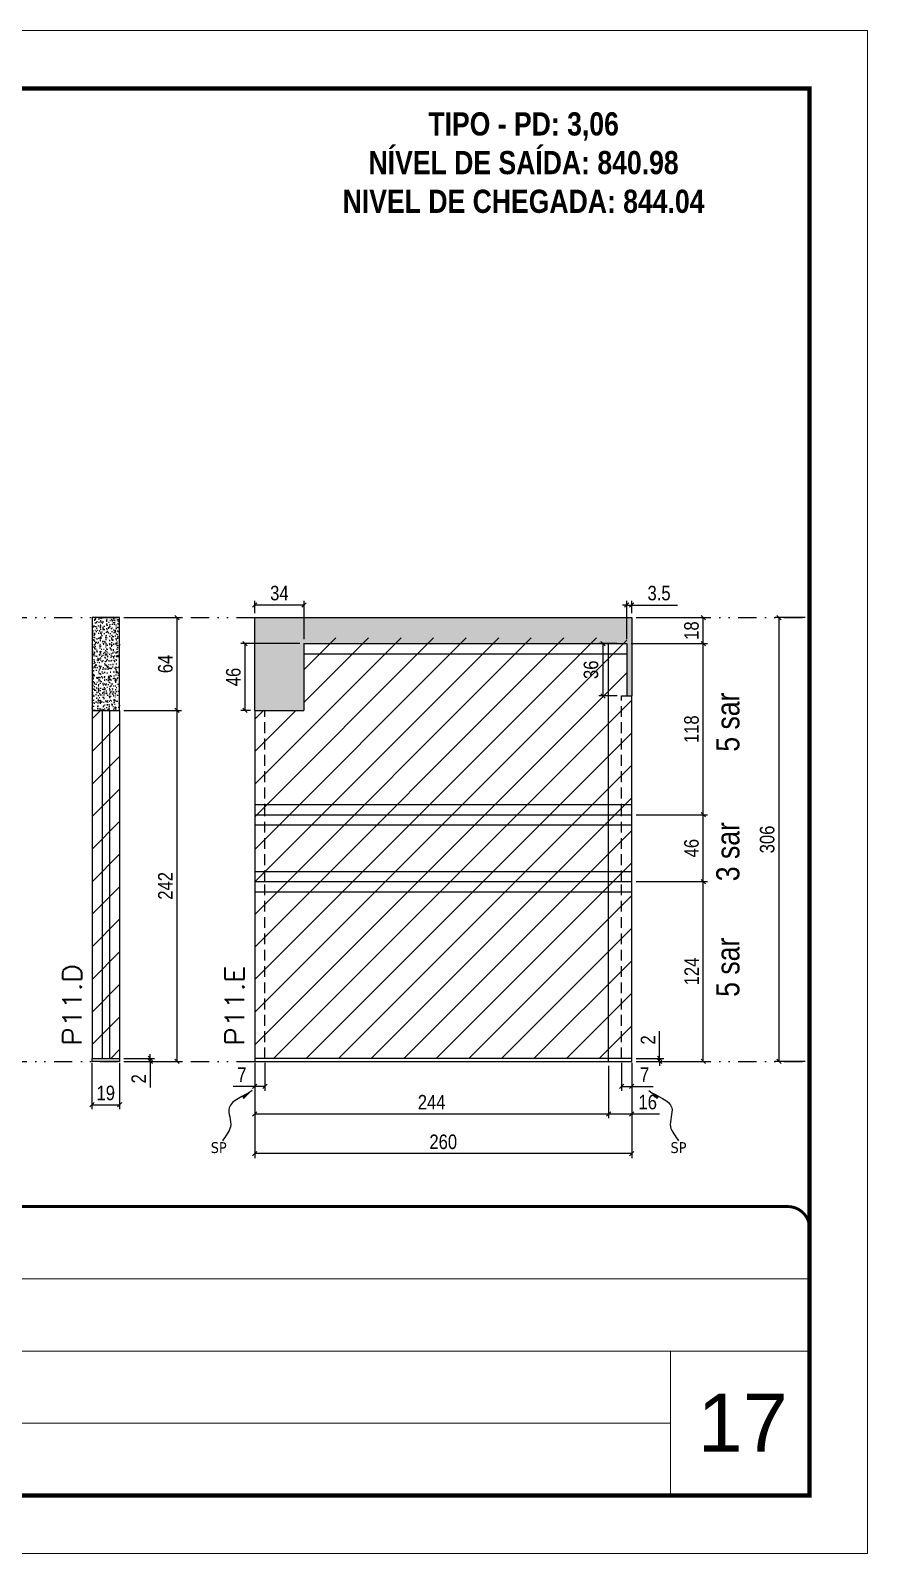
# Model space of a CAD drawing. Extents: x 14400 to 27878, y -21631 to 6985.
# Drawn here: x 15321 to 15898, y 1340 to 2390 of the extents above; entities that cross this region are included whole.
import ezdxf

# ---------------------------------------------------------------- set-up
doc = ezdxf.new("R2010")
doc.units = 0
for name, pattern in [('CONTINUO', [0]), ('DASHED', [0.75, 0.5, -0.25]), ('DIVIDE2', [0.625, 0.25, -0.125, 0, -0.125, 0, -0.125]), ('HIDDEN', [0.375, 0.25, -0.125])]:
    doc.linetypes.add(name, pattern=pattern)
for name, color, linetype, lineweight in [('CARIMBO', 255, 'Continuous', 9), ('Folhas', 255, 'Continuous', 9), ('Hachura', 251, 'Continuous', 9), ('SARRAFO DE PRESSAO', 251, 'DASHED', 9), ('Texto Seção', 7, 'Continuous', 15)]:
    doc.layers.add(name, color=color, linetype=linetype, lineweight=lineweight)
for name, color, linetype in [('COTA', 241, 'Continuous'), ('NOMENCLATURA', 7, 'Continuous'), ('Nível', 160, 'Continuous'), ('Painéis', 200, 'Continuous'), ('SARR_2.2x7', 40, 'Continuous'), ('texto', 7, 'Continuous')]:
    doc.layers.add(name, color=color, linetype=linetype)
doc.styles.add('ARIAL', font='arial.ttf')
doc.styles.add('ARIAL_NARROW', font='ARIALN.TTF', dxfattribs={"height": 0.2})
doc.styles.add('COTA TECNICA', font='techl___.ttf', dxfattribs={"height": 10})
doc.styles.add('COTA TECNICA-50', font='techl___.ttf', dxfattribs={"height": 10})
doc.styles.add('REGUA-120', font='ROMANS.shx', dxfattribs={"height": 15})
doc.styles.add('ROMANC', font='techb___.ttf', dxfattribs={"height": 2.5})
doc.styles.get("Standard").update_dxf_attribs({"font": 'arial.ttf'})
doc.dimstyles.new('COTA PAINEL-50', dxfattribs={"dimtxt": 10, "dimasz": 3, "dimexe": 3, "dimexo": 3, "dimgap": 3, "dimtad": 1, "dimdec": 1, "dimzin": 12, "dimdsep": 46, "dimtxsty": 'COTA TECNICA-50', "dimblk1": 'OBLIQUE', "dimblk2": 'OBLIQUE', "dimsah": 1, "dimcen": 0.9, "dimclrd": 4, "dimclre": 4, "dimclrt": 240, "dimadec": 1, "dimazin": 3, "dimtfac": 1, "dimtdec": 1, "dimtmove": 0, "dimatfit": 3, "dimfxl": 1, "dimtolj": 1, "dimtzin": 12, "dimarcsym": 0})
doc.dimstyles.new('PAINEL', dxfattribs={"dimtxt": 10, "dimasz": 3, "dimexe": 3, "dimexo": 3, "dimgap": 3, "dimtad": 1, "dimdec": 1, "dimzin": 12, "dimdsep": 46, "dimtxsty": 'COTA TECNICA', "dimblk1": 'OBLIQUE', "dimblk2": 'OBLIQUE', "dimsah": 1, "dimcen": 0.9, "dimclrd": 4, "dimclre": 4, "dimclrt": 240, "dimadec": 1, "dimazin": 3, "dimtfac": 1, "dimtdec": 1, "dimtmove": 0, "dimatfit": 3, "dimfxl": 1, "dimtolj": 1, "dimtzin": 12, "dimarcsym": 0})
doc.dimstyles.get("Standard").update_dxf_attribs({"dimtxt": 0.18, "dimasz": 0.18, "dimexe": 0.18, "dimexo": 0.0625, "dimgap": 0.09, "dimtad": 0, "dimtih": 1, "dimtoh": 1, "dimdec": 4, "dimzin": 0, "dimdsep": 46, "dimtxsty": 'Standard', "dimcen": 0.09, "dimadec": 0, "dimazin": 0, "dimtfac": 1, "dimtdec": 4, "dimtofl": 0, "dimtmove": 0, "dimatfit": 3, "dimfxl": 1, "dimtolj": 1, "dimtzin": 0, "dimarcsym": 0})

# ---------------------------------------------------------------- blocks, each defined once
blk = doc.blocks.new('9999999999')
at = {"color": 30, "linetype": 'CONTINUO'}
for p, q in [((98564.6, 34379.6), (99584, 34379.6)), ((98564.6, 34329.8), (99488, 34329.8)), ((99584, 34329.8), (99488, 34329.8)), ((99488, 34329.8), (99488, 34230.2)), ((98564.6, 34280), (99488, 34280))]:
    blk.add_line(p, q, dxfattribs=at)
at = {"color": 30, "linetype": 'CONTINUO', "const_width": 2}
blk.add_lwpolyline([(99584, 34230.2), (99584, 34414.4, 0.414214), (99569, 34429.4), (98229, 34429.4, 0.414214), (98214, 34414.4), (98214, 34245.2, 0.414214), (98229, 34230.2), (99584, 34230.2)], format="xyb", dxfattribs=at)
at = {"layer": 'Folhas'}
blk.add_lwpolyline([(98139, 34190.2), (99624, 34190.2), (99624, 35240.2), (98139, 35240.2)], close=True, dxfattribs=at)
at = {"layer": 'Folhas', "color": 30, "const_width": 3}
blk.add_lwpolyline([(98214, 34230.2), (99584, 34230.2), (99584, 35200.2), (98214, 35200.2)], close=True, dxfattribs=at)
blk = doc.blocks.new('_Oblique')
at = {"color": 0, "linetype": 'ByBlock', "lineweight": -2}
blk.add_line((-0.5, -0.5), (0.5, 0.5), dxfattribs=at)
blk = doc.blocks.new('*D1092')
at = {"layer": 'COTA', "color": 4, "lineweight": -2, "transparency": 16777216}
for p, q in [((15475.9, 1678.7), (15475.9, 1613.1)), ((15735.9, 1678.7), (15735.9, 1613.1)), ((15735.9, 1616.1), (15475.9, 1616.1))]:
    blk.add_line(p, q, dxfattribs=at)
at = {"layer": 'Defpoints', "color": 0, "transparency": 16777216}
for p in [(15475.9, 1681.7), (15735.9, 1681.7), (15475.9, 1616.1)]:
    blk.add_point(p, dxfattribs=at)
at = {"layer": 'COTA', "color": 4, "lineweight": -2, "transparency": 16777216, "xscale": 3, "yscale": 3, "zscale": 3, "rotation": 180}
blk.add_blockref('_Oblique', (15475.9, 1616.1), dxfattribs=at)
at = {"layer": 'COTA', "color": 4, "lineweight": -2, "transparency": 16777216, "xscale": 3, "yscale": 3, "zscale": 3}
blk.add_blockref('_Oblique', (15735.9, 1616.1), dxfattribs=at)
at = {"layer": 'COTA', "color": 240, "transparency": 16777216, "insert": (15605.9, 1624.2), "char_height": 10, "attachment_point": 5, "style": 'COTA TECNICA'}
blk.add_mtext('\\A1;260', dxfattribs=at)
blk = doc.blocks.new('*D1093')
at = {"layer": 'COTA', "color": 4, "lineweight": -2, "transparency": 16777216}
for p, q in [((15728.9, 1678.7), (15728.9, 1659.5)), ((15735.9, 1676.7), (15735.9, 1659.5)), ((15728.9, 1662.5), (15735.9, 1662.5)), ((15735.9, 1662.5), (15750.6, 1662.5))]:
    blk.add_line(p, q, dxfattribs=at)
at = {"layer": 'Defpoints', "color": 0, "transparency": 16777216}
for p in [(15728.9, 1681.7), (15735.9, 1679.7), (15735.9, 1662.5)]:
    blk.add_point(p, dxfattribs=at)
at = {"layer": 'COTA', "color": 4, "lineweight": -2, "transparency": 16777216, "xscale": 3, "yscale": 3, "zscale": 3, "rotation": 180}
blk.add_blockref('_Oblique', (15728.9, 1662.5), dxfattribs=at)
at = {"layer": 'COTA', "color": 4, "lineweight": -2, "transparency": 16777216, "xscale": 3, "yscale": 3, "zscale": 3}
blk.add_blockref('_Oblique', (15735.9, 1662.5), dxfattribs=at)
at = {"layer": 'COTA', "color": 240, "transparency": 16777216, "insert": (15744.7, 1670.5), "char_height": 10, "attachment_point": 5, "style": 'COTA TECNICA-50'}
blk.add_mtext('\\A1;7', dxfattribs=at)
blk = doc.blocks.new('*D1094')
at = {"layer": 'COTA', "color": 4, "lineweight": -2, "transparency": 16777216}
for p, q in [((15475.9, 1676.7), (15475.9, 1659.5)), ((15482.9, 1678.7), (15482.9, 1659.5)), ((15475.9, 1662.5), (15461.1, 1662.5)), ((15482.9, 1662.5), (15475.9, 1662.5))]:
    blk.add_line(p, q, dxfattribs=at)
at = {"layer": 'Defpoints', "color": 0, "transparency": 16777216}
for p in [(15482.9, 1681.7), (15475.9, 1679.7), (15475.9, 1662.5)]:
    blk.add_point(p, dxfattribs=at)
at = {"layer": 'COTA', "color": 4, "lineweight": -2, "transparency": 16777216, "xscale": 3, "yscale": 3, "zscale": 3, "rotation": 180}
blk.add_blockref('_Oblique', (15475.9, 1662.5), dxfattribs=at)
at = {"layer": 'COTA', "color": 4, "lineweight": -2, "transparency": 16777216, "xscale": 3, "yscale": 3, "zscale": 3}
blk.add_blockref('_Oblique', (15482.9, 1662.5), dxfattribs=at)
at = {"layer": 'COTA', "color": 240, "transparency": 16777216, "insert": (15467, 1670.5), "char_height": 10, "attachment_point": 5, "style": 'COTA TECNICA-50'}
blk.add_mtext('\\A1;7', dxfattribs=at)
blk = doc.blocks.new('*D1095')
at = {"layer": 'COTA', "color": 4, "lineweight": -2, "transparency": 16777216}
for p, q in [((15755.1, 1681.7), (15755.1, 1700.5)), ((15738.9, 1681.7), (15758.1, 1681.7)), ((15755.1, 1679.7), (15755.1, 1681.7)), ((15738.9, 1679.7), (15758.1, 1679.7)), ((15755.1, 1679.7), (15755.1, 1676.7))]:
    blk.add_line(p, q, dxfattribs=at)
at = {"layer": 'Defpoints', "color": 0, "transparency": 16777216}
for p in [(15735.9, 1681.7), (15735.9, 1679.7), (15755.1, 1679.7)]:
    blk.add_point(p, dxfattribs=at)
at = {"layer": 'COTA', "color": 4, "lineweight": -2, "transparency": 16777216, "xscale": 3, "yscale": 3, "zscale": 3}
for p, rotation in [((15755.1, 1681.7), 270), ((15755.1, 1679.7), 90)]:
    blk.add_blockref('_Oblique', p, dxfattribs=dict(at, rotation=rotation))
at = {"layer": 'COTA', "color": 240, "transparency": 16777216, "insert": (15747.1, 1694.5), "char_height": 10, "attachment_point": 5, "rotation": 90, "style": 'COTA TECNICA-50'}
blk.add_mtext('\\A1;2', dxfattribs=at)
blk = doc.blocks.new('*D1096')
at = {"layer": 'COTA', "color": 4, "linetype": 'ByBlock', "lineweight": -2, "transparency": 16777216}
for p, q in [((15738.9, 1803.7), (15788.2, 1803.7)), ((15785.2, 1679.7), (15785.2, 1803.7)), ((15738.9, 1679.7), (15788.2, 1679.7))]:
    blk.add_line(p, q, dxfattribs=at)
at = {"layer": 'Defpoints', "color": 0, "linetype": 'ByBlock', "transparency": 16777216}
for p in [(15735.9, 1803.7), (15785.2, 1803.7), (15735.9, 1679.7)]:
    blk.add_point(p, dxfattribs=at)
at = {"layer": 'COTA', "color": 4, "linetype": 'ByBlock', "lineweight": -2, "transparency": 16777216, "xscale": 3, "yscale": 3, "zscale": 3}
for p, rotation in [((15785.2, 1803.7), 90), ((15785.2, 1679.7), 270)]:
    blk.add_blockref('_Oblique', p, dxfattribs=dict(at, rotation=rotation))
at = {"layer": 'COTA', "color": 240, "linetype": 'ByBlock', "transparency": 16777216, "insert": (15777.2, 1741.7), "char_height": 10, "attachment_point": 5, "rotation": 90, "style": 'COTA TECNICA'}
blk.add_mtext('\\A1;124', dxfattribs=at)
blk = doc.blocks.new('*D1097')
at = {"layer": 'COTA', "color": 4, "lineweight": -2, "transparency": 16777216}
for p, q in [((15475.9, 1676.7), (15475.9, 1640.5)), ((15719.9, 1676.7), (15719.9, 1640.5)), ((15475.9, 1643.5), (15719.9, 1643.5))]:
    blk.add_line(p, q, dxfattribs=at)
at = {"layer": 'Defpoints', "color": 0, "transparency": 16777216}
for p in [(15475.9, 1679.7), (15719.9, 1679.7), (15719.9, 1643.5)]:
    blk.add_point(p, dxfattribs=at)
at = {"layer": 'COTA', "color": 4, "lineweight": -2, "transparency": 16777216, "xscale": 3, "yscale": 3, "zscale": 3, "rotation": 180}
blk.add_blockref('_Oblique', (15475.9, 1643.5), dxfattribs=at)
at = {"layer": 'COTA', "color": 4, "lineweight": -2, "transparency": 16777216, "xscale": 3, "yscale": 3, "zscale": 3}
blk.add_blockref('_Oblique', (15719.9, 1643.5), dxfattribs=at)
at = {"layer": 'COTA', "color": 240, "transparency": 16777216, "insert": (15597.9, 1651.6), "char_height": 10, "attachment_point": 5, "style": 'COTA TECNICA'}
blk.add_mtext('\\A1;244', dxfattribs=at)
blk = doc.blocks.new('*D1114')
at = {"layer": 'COTA', "color": 4, "lineweight": -2, "transparency": 16777216}
for p, q in [((15855.5, 1985.7), (15834.5, 1985.7)), ((15837.5, 1679.7), (15837.5, 1985.7)), ((15855.5, 1679.7), (15834.5, 1679.7))]:
    blk.add_line(p, q, dxfattribs=at)
at = {"layer": 'Defpoints', "color": 0, "transparency": 16777216}
for p in [(15837.5, 1985.7), (15858.5, 1985.7), (15858.5, 1679.7)]:
    blk.add_point(p, dxfattribs=at)
at = {"layer": 'COTA', "color": 4, "lineweight": -2, "transparency": 16777216, "xscale": 3, "yscale": 3, "zscale": 3}
for p, rotation in [((15837.5, 1985.7), 90), ((15837.5, 1679.7), 270)]:
    blk.add_blockref('_Oblique', p, dxfattribs=dict(at, rotation=rotation))
at = {"layer": 'COTA', "color": 240, "transparency": 16777216, "insert": (15829.3, 1832.7), "char_height": 10, "attachment_point": 5, "rotation": 90, "style": 'COTA TECNICA'}
blk.add_mtext('\\A1;306', dxfattribs=at)
blk = doc.blocks.new('*D1115')
at = {"layer": 'COTA', "color": 4, "lineweight": -2, "transparency": 16777216}
for p, q in [((15735.4, 1967.7), (15788.2, 1967.7)), ((15785.2, 1849.7), (15785.2, 1967.7)), ((15738.9, 1849.7), (15788.2, 1849.7))]:
    blk.add_line(p, q, dxfattribs=at)
at = {"layer": 'Defpoints', "color": 0, "transparency": 16777216}
for p in [(15732.4, 1967.7), (15785.2, 1967.7), (15735.9, 1849.7)]:
    blk.add_point(p, dxfattribs=at)
at = {"layer": 'COTA', "color": 4, "lineweight": -2, "transparency": 16777216, "xscale": 3, "yscale": 3, "zscale": 3}
for p, rotation in [((15785.2, 1967.7), 90), ((15785.2, 1849.7), 270)]:
    blk.add_blockref('_Oblique', p, dxfattribs=dict(at, rotation=rotation))
at = {"layer": 'COTA', "color": 240, "transparency": 16777216, "insert": (15777.1, 1908.7), "char_height": 10, "attachment_point": 5, "rotation": 90, "style": 'COTA TECNICA'}
blk.add_mtext('\\A1;118', dxfattribs=at)
blk = doc.blocks.new('*D1116')
at = {"layer": 'COTA', "color": 4, "lineweight": -2, "transparency": 16777216}
for p, q in [((15738.9, 1985.7), (15788.2, 1985.7)), ((15785.2, 1967.7), (15785.2, 1985.7)), ((15735.4, 1967.7), (15788.2, 1967.7))]:
    blk.add_line(p, q, dxfattribs=at)
at = {"layer": 'Defpoints', "color": 0, "transparency": 16777216}
for p in [(15735.9, 1985.7), (15785.2, 1985.7), (15732.4, 1967.7)]:
    blk.add_point(p, dxfattribs=at)
at = {"layer": 'COTA', "color": 4, "lineweight": -2, "transparency": 16777216, "xscale": 3, "yscale": 3, "zscale": 3}
for p, rotation in [((15785.2, 1985.7), 90), ((15785.2, 1967.7), 270)]:
    blk.add_blockref('_Oblique', p, dxfattribs=dict(at, rotation=rotation))
at = {"layer": 'COTA', "color": 240, "transparency": 16777216, "insert": (15777.1, 1976.7), "char_height": 10, "attachment_point": 5, "rotation": 90, "style": 'COTA TECNICA'}
blk.add_mtext('\\A1;18', dxfattribs=at)
blk = doc.blocks.new('*D1117')
at = {"layer": 'COTA', "color": 4, "lineweight": -2, "transparency": 16777216}
for p, q in [((15506.9, 1967.7), (15466.3, 1967.7)), ((15469.3, 1921.7), (15469.3, 1967.7)), ((15472.9, 1921.7), (15466.3, 1921.7))]:
    blk.add_line(p, q, dxfattribs=at)
at = {"layer": 'Defpoints', "color": 0, "transparency": 16777216}
for p in [(15469.3, 1967.7), (15509.9, 1967.7), (15475.9, 1921.7)]:
    blk.add_point(p, dxfattribs=at)
at = {"layer": 'COTA', "color": 4, "lineweight": -2, "transparency": 16777216, "xscale": 3, "yscale": 3, "zscale": 3}
for p, rotation in [((15469.3, 1967.7), 90), ((15469.3, 1921.7), 270)]:
    blk.add_blockref('_Oblique', p, dxfattribs=dict(at, rotation=rotation))
at = {"layer": 'COTA', "color": 240, "transparency": 16777216, "insert": (15461.2, 1944.7), "char_height": 10, "attachment_point": 5, "rotation": 90, "style": 'COTA TECNICA'}
blk.add_mtext('\\A1;46', dxfattribs=at)
blk = doc.blocks.new('*D1118')
at = {"layer": 'COTA', "color": 4, "lineweight": -2, "transparency": 16777216}
for p, q in [((15475.9, 1988.7), (15475.9, 1997.3)), ((15509.9, 1970.7), (15509.9, 1997.3)), ((15509.9, 1994.3), (15475.9, 1994.3))]:
    blk.add_line(p, q, dxfattribs=at)
at = {"layer": 'Defpoints', "color": 0, "transparency": 16777216}
for p in [(15475.9, 1994.3), (15475.9, 1985.7), (15509.9, 1967.7)]:
    blk.add_point(p, dxfattribs=at)
at = {"layer": 'COTA', "color": 4, "lineweight": -2, "transparency": 16777216, "xscale": 3, "yscale": 3, "zscale": 3, "rotation": 180}
blk.add_blockref('_Oblique', (15475.9, 1994.3), dxfattribs=at)
at = {"layer": 'COTA', "color": 4, "lineweight": -2, "transparency": 16777216, "xscale": 3, "yscale": 3, "zscale": 3}
blk.add_blockref('_Oblique', (15509.9, 1994.3), dxfattribs=at)
at = {"layer": 'COTA', "color": 240, "transparency": 16777216, "insert": (15492.9, 2002.5), "char_height": 10, "attachment_point": 5, "style": 'COTA TECNICA'}
blk.add_mtext('\\A1;34', dxfattribs=at)
blk = doc.blocks.new('*D1511')
at = {"color": 4, "lineweight": -2, "transparency": 16777216}
for p, q in [((15719.9, 1676.7), (15719.9, 1640.5)), ((15735.9, 1676.7), (15735.9, 1640.5)), ((15719.9, 1643.5), (15735.9, 1643.5)), ((15735.9, 1643.5), (15754.9, 1643.5))]:
    blk.add_line(p, q, dxfattribs=at)
at = {"layer": 'Defpoints', "color": 0, "transparency": 16777216}
for p in [(15719.9, 1679.7), (15735.9, 1679.7), (15735.9, 1643.5)]:
    blk.add_point(p, dxfattribs=at)
at = {"color": 4, "lineweight": -2, "transparency": 16777216, "xscale": 3, "yscale": 3, "zscale": 3, "rotation": 180}
blk.add_blockref('_Oblique', (15719.9, 1643.5), dxfattribs=at)
at = {"color": 4, "lineweight": -2, "transparency": 16777216, "xscale": 3, "yscale": 3, "zscale": 3}
blk.add_blockref('_Oblique', (15735.9, 1643.5), dxfattribs=at)
at = {"color": 240, "transparency": 16777216, "insert": (15746.9, 1651.6), "char_height": 10, "attachment_point": 5, "style": 'COTA TECNICA'}
blk.add_mtext('\\A1;16', dxfattribs=at)
blk = doc.blocks.new('*D2785')
at = {"layer": 'COTA', "color": 4, "lineweight": -2, "transparency": 16777216}
for p, q in [((15732.4, 1970.7), (15732.4, 1997.3)), ((15735.9, 1988.7), (15735.9, 1997.3)), ((15732.4, 1994.3), (15729.4, 1994.3)), ((15732.4, 1994.3), (15735.9, 1994.3)), ((15735.9, 1994.3), (15767.5, 1994.3))]:
    blk.add_line(p, q, dxfattribs=at)
at = {"layer": 'Defpoints', "color": 0, "transparency": 16777216}
for p in [(15735.9, 1994.3), (15735.9, 1985.7), (15732.4, 1967.7)]:
    blk.add_point(p, dxfattribs=at)
at = {"layer": 'COTA', "color": 4, "lineweight": -2, "transparency": 16777216, "xscale": 3, "yscale": 3, "zscale": 3}
blk.add_blockref('_Oblique', (15732.4, 1994.3), dxfattribs=at)
at = {"layer": 'COTA', "color": 4, "lineweight": -2, "transparency": 16777216, "xscale": 3, "yscale": 3, "zscale": 3, "rotation": 180}
blk.add_blockref('_Oblique', (15735.9, 1994.3), dxfattribs=at)
at = {"layer": 'COTA', "color": 240, "transparency": 16777216, "insert": (15754.7, 2002.5), "char_height": 10, "attachment_point": 5, "style": 'COTA TECNICA'}
blk.add_mtext('\\A1;3.5', dxfattribs=at)
blk = doc.blocks.new('*D2786')
at = {"layer": 'COTA', "color": 4, "lineweight": -2, "transparency": 16777216}
for p, q in [((15738.9, 1849.7), (15788.2, 1849.7)), ((15785.2, 1803.7), (15785.2, 1849.7)), ((15738.9, 1803.7), (15788.2, 1803.7))]:
    blk.add_line(p, q, dxfattribs=at)
at = {"layer": 'Defpoints', "color": 0, "transparency": 16777216}
for p in [(15735.9, 1849.7), (15785.2, 1849.7), (15735.9, 1803.7)]:
    blk.add_point(p, dxfattribs=at)
at = {"layer": 'COTA', "color": 4, "lineweight": -2, "transparency": 16777216, "xscale": 3, "yscale": 3, "zscale": 3}
for p, rotation in [((15785.2, 1849.7), 90), ((15785.2, 1803.7), 270)]:
    blk.add_blockref('_Oblique', p, dxfattribs=dict(at, rotation=rotation))
at = {"layer": 'COTA', "color": 240, "transparency": 16777216, "insert": (15777.1, 1826.7), "char_height": 10, "attachment_point": 5, "rotation": 90, "style": 'COTA TECNICA'}
blk.add_mtext('\\A1;46', dxfattribs=at)
blk = doc.blocks.new('*D2787')
at = {"layer": 'COTA', "color": 4, "lineweight": -2, "transparency": 16777216}
for p, q in [((15725.9, 1967.7), (15713.1, 1967.7)), ((15716.1, 1931.7), (15716.1, 1967.7)), ((15725.9, 1931.7), (15713.1, 1931.7))]:
    blk.add_line(p, q, dxfattribs=at)
at = {"layer": 'Defpoints', "color": 0, "transparency": 16777216}
for p in [(15716.1, 1967.7), (15728.9, 1967.7), (15728.9, 1931.7)]:
    blk.add_point(p, dxfattribs=at)
at = {"layer": 'COTA', "color": 4, "lineweight": -2, "transparency": 16777216, "xscale": 3, "yscale": 3, "zscale": 3}
for p, rotation in [((15716.1, 1967.7), 90), ((15716.1, 1931.7), 270)]:
    blk.add_blockref('_Oblique', p, dxfattribs=dict(at, rotation=rotation))
at = {"layer": 'COTA', "color": 240, "transparency": 16777216, "insert": (15707.8, 1949.7), "char_height": 10, "attachment_point": 5, "rotation": 90, "style": 'COTA TECNICA'}
blk.add_mtext('\\A1;36', dxfattribs=at)
blk = doc.blocks.new('*D3057')
at = {"layer": 'COTA', "color": 4, "lineweight": -2, "transparency": 16777216}
for p, q in [((15363.7, 1678.7), (15363.7, 1646.8)), ((15382.7, 1678.7), (15382.7, 1646.8)), ((15363.7, 1649.8), (15382.7, 1649.8))]:
    blk.add_line(p, q, dxfattribs=at)
at = {"layer": 'Defpoints', "color": 0, "transparency": 16777216}
for p in [(15363.7, 1681.7), (15382.7, 1681.7), (15382.7, 1649.8)]:
    blk.add_point(p, dxfattribs=at)
at = {"layer": 'COTA', "color": 4, "lineweight": -2, "transparency": 16777216, "xscale": 3, "yscale": 3, "zscale": 3, "rotation": 180}
blk.add_blockref('_Oblique', (15363.7, 1649.8), dxfattribs=at)
at = {"layer": 'COTA', "color": 4, "lineweight": -2, "transparency": 16777216, "xscale": 3, "yscale": 3, "zscale": 3}
blk.add_blockref('_Oblique', (15382.7, 1649.8), dxfattribs=at)
at = {"layer": 'COTA', "color": 240, "transparency": 16777216, "insert": (15373.2, 1657.9), "char_height": 10, "attachment_point": 5, "style": 'COTA TECNICA'}
blk.add_mtext('\\A1;19', dxfattribs=at)
blk = doc.blocks.new('*D3058')
at = {"layer": 'COTA', "color": 4, "lineweight": -2, "transparency": 16777216}
for p, q in [((15385.7, 1681.7), (15406.9, 1681.7)), ((15403.9, 1681.7), (15403.9, 1684.7)), ((15403.9, 1681.7), (15403.9, 1679.7)), ((15385.7, 1679.7), (15406.9, 1679.7)), ((15403.9, 1679.7), (15403.9, 1661.6))]:
    blk.add_line(p, q, dxfattribs=at)
at = {"layer": 'Defpoints', "color": 0, "transparency": 16777216}
for p in [(15382.7, 1681.7), (15403.9, 1681.7), (15382.7, 1679.7)]:
    blk.add_point(p, dxfattribs=at)
at = {"layer": 'COTA', "color": 4, "lineweight": -2, "transparency": 16777216, "xscale": 3, "yscale": 3, "zscale": 3}
for p, rotation in [((15403.9, 1681.7), 270), ((15403.9, 1679.7), 90)]:
    blk.add_blockref('_Oblique', p, dxfattribs=dict(at, rotation=rotation))
at = {"layer": 'COTA', "color": 240, "transparency": 16777216, "insert": (15395.9, 1667.7), "char_height": 10, "attachment_point": 5, "rotation": 90, "style": 'COTA TECNICA-50'}
blk.add_mtext('\\A1;2', dxfattribs=at)
blk = doc.blocks.new('*D3059')
at = {"layer": 'COTA', "color": 4, "lineweight": -2, "transparency": 16777216}
for p, q in [((15385.7, 1921.7), (15425.4, 1921.7)), ((15422.4, 1679.7), (15422.4, 1921.7)), ((15385.7, 1679.7), (15425.4, 1679.7))]:
    blk.add_line(p, q, dxfattribs=at)
at = {"layer": 'Defpoints', "color": 0, "transparency": 16777216}
for p in [(15382.7, 1921.7), (15422.4, 1921.7), (15382.7, 1679.7)]:
    blk.add_point(p, dxfattribs=at)
at = {"layer": 'COTA', "color": 4, "lineweight": -2, "transparency": 16777216, "xscale": 3, "yscale": 3, "zscale": 3}
for p, rotation in [((15422.4, 1921.7), 90), ((15422.4, 1679.7), 270)]:
    blk.add_blockref('_Oblique', p, dxfattribs=dict(at, rotation=rotation))
at = {"layer": 'COTA', "color": 240, "transparency": 16777216, "insert": (15414.3, 1800.7), "char_height": 10, "attachment_point": 5, "rotation": 90, "style": 'COTA TECNICA-50'}
blk.add_mtext('\\A1;242', dxfattribs=at)
blk = doc.blocks.new('*D3060')
at = {"layer": 'COTA', "color": 4, "lineweight": -2, "transparency": 16777216}
for p, q in [((15385.7, 1985.7), (15425.4, 1985.7)), ((15422.4, 1921.7), (15422.4, 1985.7)), ((15385.7, 1921.7), (15425.4, 1921.7))]:
    blk.add_line(p, q, dxfattribs=at)
at = {"layer": 'Defpoints', "color": 0, "transparency": 16777216}
for p in [(15382.7, 1985.7), (15422.4, 1985.7), (15382.7, 1921.7)]:
    blk.add_point(p, dxfattribs=at)
at = {"layer": 'COTA', "color": 4, "lineweight": -2, "transparency": 16777216, "xscale": 3, "yscale": 3, "zscale": 3}
for p, rotation in [((15422.4, 1985.7), 90), ((15422.4, 1921.7), 270)]:
    blk.add_blockref('_Oblique', p, dxfattribs=dict(at, rotation=rotation))
at = {"layer": 'COTA', "color": 240, "transparency": 16777216, "insert": (15414.3, 1953.7), "char_height": 10, "attachment_point": 5, "rotation": 90, "style": 'COTA TECNICA'}
blk.add_mtext('\\A1;64', dxfattribs=at)

msp = doc.modelspace()

# ---------------------------------------------------------------- hatches: boundary and pattern name
at = {"layer": 'COTA'}
h = msp.add_hatch(dxfattribs=at)
h.set_pattern_fill('AR-CONC', color=256, scale=0.03)
h.set_pattern_definition([(50, (-3379.307, -2347.15), (5.4655401, -0.4781726), [0.5715, -6.2865]), (355, (-3379.307, -2347.15), (-1.0573026, 5.7317054), [0.4572, -5.0292175]), (100.451445, (-3378.8516, -2347.19), (4.4082374, 5.2535326), [0.4857003, -5.3427073]), (46.1842, (-3379.307, -2345.626), (8.1323712, -1.2612698), [0.85725, -9.42975]), (96.635558, (-3378.629, -2345.731), (7.122124, 7.4227837), [0.7285507, -8.0140682]), (351.18415, (-3379.307, -2345.626), (7.122124, 7.4227837), [0.685799, -7.543792]), (21, (-3378.545, -2346.007), (4.5484317, -3.0679559), [0.5715, -6.2865]), (326, (-3378.545, -2346.007), (1.8540609, 5.525639), [0.4572, -5.0292]), (71.451445, (-3378.166, -2346.263), (6.4024926, 2.457683), [0.4857003, -5.3426981]), (37.5, (-3379.307, -2347.1502), (0.0926581, 2.53665117), [0, -4.96824, 0, -5.1054, 0, -5.04825]), (7.5, (-3379.307, -2347.1502), (2.00458988, 3.00541724), [0, -2.91084, 0, -4.85394, 0, -1.92405]), (327.5, (-3381.0063, -2347.1502), (4.06771786, -0.17186232), [0, -1.905, 0, -5.9436, 0, -7.8867]), (317.5, (-3381.7683, -2347.1502), (4.44387544, 0.7627947), [0, -2.4765, 0, -3.94716, 0, -5.6007])])
h.paths.add_polyline_path([(15363.746, 1921.71), (15382.746, 1921.71), (15382.746, 1985.71), (15363.746, 1985.71)])
h = msp.add_hatch(dxfattribs=at)
h.set_pattern_fill('AR-CONC', color=256, scale=0.03)
h.set_pattern_definition([(50, (-1546.5804, 0), (5.4655401, -0.4781726), [0.5715, -6.2865]), (355, (-1546.5804, 0), (-1.0573026, 5.7317054), [0.4572, -5.0292175]), (100.451445, (-1546.125, -0.04), (4.4082374, 5.2535326), [0.4857003, -5.3427073]), (46.1842, (-1546.5804, 1.524), (8.1323712, -1.2612698), [0.85725, -9.42975]), (96.63556, (-1545.903, 1.419), (7.122124, 7.4227837), [0.7285507, -8.0140682]), (351.18415, (-1546.58, 1.524), (7.122124, 7.4227837), [0.685799, -7.543792]), (21, (-1545.8184, 1.143), (4.5484317, -3.067956), [0.5715, -6.2865]), (326, (-1545.8184, 1.143), (1.8540609, 5.525639), [0.4572, -5.0292]), (71.451445, (-1545.4393, 0.8873), (6.4024926, 2.457683), [0.4857003, -5.3426981]), (37.5, (-1546.5804, 0), (0.0926581, 2.53665117), [0, -4.96824, 0, -5.1054, 0, -5.04825]), (7.5, (-1546.5804, 0), (2.00458988, 3.00541724), [0, -2.91084, 0, -4.85394, 0, -1.92405]), (327.5, (-1548.2796, 0), (4.06771786, -0.17186232), [0, -1.905, 0, -5.9436, 0, -7.8867]), (317.5, (-1549.0416, 0), (4.44387544, 0.7627947), [0, -2.4765, 0, -3.94716, 0, -5.6007])])
h.paths.add_polyline_path([(15509.877, 1967.71), (15732.377, 1967.71), (15732.377, 1931.71), (15735.877, 1931.71), (15735.877, 1985.71), (15475.877, 1985.71), (15475.877, 1921.71), (15509.877, 1921.71)])
at = {"layer": 'Hachura'}
h = msp.add_hatch(dxfattribs=at)
h.set_pattern_fill('ANSI31', color=256, scale=5)
h.paths.add_polyline_path([(14660.623, 1985.71), (14560.623, 1985.71), (14560.623, 1803.71), (14660.623, 1803.71)])
h.paths.add_polyline_path([(14660.623, 1803.71), (14560.623, 1803.71), (14560.623, 1681.71), (14660.623, 1681.71)])
h.paths.add_polyline_path([(14760.623, 1803.71), (14660.623, 1803.71), (14660.623, 1681.71), (14760.623, 1681.71)])
h.paths.add_polyline_path([(14760.623, 1985.71), (14660.623, 1985.71), (14660.623, 1803.71), (14760.623, 1803.71)])
h.paths.add_polyline_path([(15118.719, 1921.71), (15095.719, 1921.71), (15095.719, 1985.71), (14903.719, 1985.71), (14903.719, 1921.71), (14880.719, 1921.71), (14880.719, 1863.71), (15118.719, 1863.71)])
h.paths.add_polyline_path([(15118.719, 1863.71), (14880.719, 1863.71), (14880.719, 1803.71), (15118.719, 1803.71)])
h.paths.add_polyline_path([(15118.719, 1803.71), (14880.719, 1803.71), (14880.719, 1681.71), (15118.719, 1681.71)])
h.paths.add_polyline_path([(15263.776, 1925.71), (15244.776, 1925.71), (15244.776, 1681.71), (15263.776, 1681.71)])
h.paths.add_polyline_path([(15382.746, 1921.71), (15363.746, 1921.71), (15363.746, 1681.71), (15382.746, 1681.71)])
h.paths.add_polyline_path([(15263.776, 1931.71), (15244.776, 1931.71), (15244.776, 1925.71), (15263.776, 1925.71)])
h.paths.add_polyline_path([(15719.877, 1971.71), (15509.877, 1971.71), (15509.877, 1921.71), (15475.877, 1921.71), (15475.877, 1849.71), (15719.877, 1849.71)])
h.paths.add_polyline_path([(15719.877, 1849.71), (15475.877, 1849.71), (15475.877, 1803.71), (15719.877, 1803.71)])
h.paths.add_polyline_path([(15719.877, 1803.71), (15475.877, 1803.71), (15475.877, 1681.71), (15719.877, 1681.71)])
h.paths.add_polyline_path([(15735.877, 1803.71), (15719.877, 1803.71), (15719.877, 1681.71), (15735.877, 1681.71)])
h.paths.add_polyline_path([(15735.877, 1849.71), (15719.877, 1849.71), (15719.877, 1803.71), (15735.877, 1803.71)])
h.paths.add_polyline_path([(15735.877, 1931.71), (15732.377, 1931.71), (15732.377, 1971.71), (15719.877, 1971.71), (15719.877, 1849.71), (15735.877, 1849.71)])

# ---------------------------------------------------------------- linework, layer by layer
at = {"layer": 'COTA'}
for p, q in [((15475.877, 1921.71), (15475.877, 1985.71)), ((15475.877, 1985.71), (15735.877, 1985.71)), ((15735.877, 1985.71), (15735.877, 1931.71))]:
    msp.add_line(p, q, dxfattribs=at)
msp.add_lwpolyline([(15363.746, 1921.71), (15382.746, 1921.71), (15382.746, 1985.71), (15363.746, 1985.71)], close=True, dxfattribs=at)
at = {"layer": 'Nível', "color": 4, "linetype": 'DIVIDE2', "ltscale": 50}
for p, q in [((14488.467, 1985.71), (15858.467, 1985.71)), ((14488.467, 1679.71), (15858.467, 1679.71))]:
    msp.add_line(p, q, dxfattribs=at)
at = {"layer": 'Painéis'}
for p, q in [((15509.877, 1967.71), (15509.877, 1921.71)), ((15509.877, 1967.71), (15732.377, 1967.71)), ((15719.877, 1679.71), (15719.877, 1967.71)), ((15732.377, 1967.71), (15732.377, 1931.71)), ((15363.746, 1921.71), (15363.746, 1681.71)), ((15363.746, 1921.71), (15382.746, 1921.71)), ((15382.746, 1921.71), (15382.746, 1681.71)), ((15475.877, 1921.71), (15475.877, 1681.71)), ((15475.877, 1921.71), (15509.877, 1921.71)), ((15728.877, 1931.71), (15735.877, 1931.71)), ((15735.877, 1681.71), (15735.877, 1931.71)), ((15475.877, 1849.71), (15735.877, 1849.71)), ((15475.877, 1803.71), (15735.877, 1803.71)), ((15363.746, 1681.71), (15382.746, 1681.71)), ((15363.746, 1679.71), (15363.746, 1681.71)), ((15382.746, 1681.71), (15382.746, 1679.71)), ((15382.746, 1679.71), (15363.746, 1679.71))]:
    msp.add_line(p, q, dxfattribs=at)
msp.add_lwpolyline([(15735.877, 1681.71), (15475.877, 1681.71), (15475.877, 1679.71), (15735.877, 1679.71)], close=True, dxfattribs=at)
at = {"layer": 'SARR_2.2x7'}
for p, q in [((15509.877, 1960.71), (15732.377, 1960.71)), ((15370.746, 1921.71), (15370.746, 1681.71)), ((15375.746, 1921.71), (15375.746, 1681.71)), ((15475.877, 1856.71), (15735.877, 1856.71)), ((15475.877, 1842.71), (15735.877, 1842.71)), ((15475.877, 1810.71), (15735.877, 1810.71)), ((15475.877, 1796.71), (15735.877, 1796.71))]:
    msp.add_line(p, q, dxfattribs=at)
at = {"layer": 'SARR_2.2x7', "linetype": 'HIDDEN', "ltscale": 30}
for p, q in [((15482.877, 1849.71), (15482.877, 1921.71)), ((15728.877, 1849.71), (15728.877, 1931.71)), ((15482.877, 1803.71), (15482.877, 1849.71)), ((15728.877, 1803.71), (15728.877, 1849.71)), ((15482.877, 1681.71), (15482.877, 1803.71)), ((15728.877, 1681.71), (15728.877, 1803.71))]:
    msp.add_line(p, q, dxfattribs=at)

# ---------------------------------------------------------------- block references
at = {"layer": 'SARRAFO DE PRESSAO', "color": 6, "linetype": 'ByBlock'}
msp.add_blockref('9999999999', (-83725.511, -32849.778), dxfattribs=at)

# ---------------------------------------------------------------- texts
at = {"layer": 'CARIMBO', "style": 'ARIAL'}
msp.add_text('17', height=40, dxfattribs=at).set_placement((15781.328, 1410.571))
at = {"layer": 'NOMENCLATURA', "style": 'ARIAL_NARROW'}
for s, p in [('5 sar', (15810.12, 1893.229)), ('3 sar', (15810.12, 1803.919)), ('5 sar', (15810.12, 1724.229))]:
    msp.add_text(s, height=16, rotation=90, dxfattribs=at).set_placement(p)
at = {"layer": 'NOMENCLATURA', "color": 2, "insert": (15661.306, 2334.012), "char_height": 16, "attachment_point": 2, "style": 'ROMANC'}
msp.add_mtext_dynamic_manual_height_columns('TIPO - PD: 3,06\\PNÍVEL DE SAÍDA: 840.98\\PNIVEL DE CHEGADA: 844.04', width=432.35115, gutter_width=1, heights=[0], dxfattribs=at)
at = {"layer": 'texto', "color": 0, "char_height": 7.5, "attachment_point": 5}
for insert in [(15451.1, 1620.219), (15768.124, 1620.219)]:
    msp.add_mtext('{\\fTahoma|b0|i0|c0|p34;\\C4;SP}', dxfattribs=dict(at, insert=insert))
at = {"layer": 'Texto Seção', "style": 'REGUA-120', "width": 1.1}
for s, p in [('P11.D', (15356.497, 1690.473)), ('P11.E', (15468.627, 1690.473))]:
    msp.add_text(s, height=13, rotation=90, dxfattribs=at).set_placement(p)

# ---------------------------------------------------------------- dimensions: what is measured, and where the dimension line sits
dim = msp.add_linear_dim(base=(15735.877, 1643.53), p1=(15719.877, 1679.71), p2=(15735.877, 1679.71), dimstyle='PAINEL')
dim.commit()
dim.dimension.update_dxf_attribs({"geometry": '*D1511', "text_midpoint": (15746.884, 1651.633)})
at = {"layer": 'COTA'}
for base, p1, p2, dimstyle, picture, middle in [((15475.877, 1994.295), (15509.877, 1967.71), (15475.877, 1985.71), 'PAINEL', '*D1118', (15492.877, 2002.514)), ((15735.877, 1994.295), (15732.377, 1967.71), (15735.877, 1985.71), 'PAINEL', '*D2785', (15754.679, 2002.514)), ((15735.877, 1662.468), (15728.877, 1681.71), (15735.877, 1679.71), 'COTA PAINEL-50', '*D1093', (15744.742, 1670.541)), ((15719.877, 1643.53), (15475.877, 1679.71), (15719.877, 1679.71), 'PAINEL', '*D1097', (15597.877, 1651.603))]:
    dim = msp.add_linear_dim(base=base, p1=p1, p2=p2, dimstyle=dimstyle, dxfattribs=at)
    dim.commit()
    dim.dimension.update_dxf_attribs({"geometry": picture, "text_midpoint": middle})
for base, p1, p2, angle, dimstyle, picture, middle in [((15422.391, 1985.71), (15382.746, 1921.71), (15382.746, 1985.71), 90, 'PAINEL', '*D3060', (15414.288, 1953.71)), ((15785.244, 1985.71), (15732.377, 1967.71), (15735.877, 1985.71), 90, 'PAINEL', '*D1116', (15777.149, 1976.71)), ((15837.54, 1985.71), (15858.467, 1679.71), (15858.467, 1985.71), 90, 'PAINEL', '*D1114', (15829.321, 1832.71)), ((15469.315, 1967.71), (15475.877, 1921.71), (15509.877, 1967.71), 90, 'PAINEL', '*D1117', (15461.213, 1944.71)), ((15716.063, 1967.71), (15728.877, 1931.71), (15728.877, 1967.71), 90, 'PAINEL', '*D2787', (15707.844, 1949.71)), ((15785.244, 1967.71), (15735.877, 1849.71), (15732.377, 1967.71), 90, 'PAINEL', '*D1115', (15777.149, 1908.71)), ((15422.391, 1921.71), (15382.746, 1679.71), (15382.746, 1921.71), 90, 'COTA PAINEL-50', '*D3059', (15414.317, 1800.71)), ((15785.244, 1849.71), (15735.877, 1803.71), (15735.877, 1849.71), 90, 'PAINEL', '*D2786', (15777.142, 1826.71)), ((15475.877, 1662.468), (15482.877, 1681.71), (15475.877, 1679.71), 180, 'COTA PAINEL-50', '*D1094', (15467.011, 1670.541))]:
    dim = msp.add_linear_dim(base=base, p1=p1, p2=p2, angle=angle, dimstyle=dimstyle, dxfattribs=at)
    dim.commit()
    dim.dimension.update_dxf_attribs({"geometry": picture, "text_midpoint": middle})
at = {"layer": 'COTA', "linetype": 'ByBlock'}
dim = msp.add_aligned_dim(p1=(15735.877, 1679.71), p2=(15735.877, 1803.71), distance=-49.367, dimstyle='PAINEL', dxfattribs=at)
dim.commit()
dim.dimension.update_dxf_attribs({"geometry": '*D1096', "text_midpoint": (15777.171, 1741.71)})
at = {"layer": 'COTA'}
for base, p1, p2, picture, middle in [((15755.135, 1679.71), (15735.877, 1681.71), (15735.877, 1679.71), '*D1095', (15755.135, 1694.457)), ((15403.94, 1681.71), (15382.746, 1679.71), (15382.746, 1681.71), '*D3058', (15403.94, 1667.654))]:
    dim = msp.add_linear_dim(base=base, p1=p1, p2=p2, angle=90, dimstyle='COTA PAINEL-50', dxfattribs=at)
    dim.commit()
    dim.dimension.update_dxf_attribs({"geometry": picture, "text_midpoint": middle, "dimtype": 160})
dim = msp.add_linear_dim(base=(15382.746, 1649.816), p1=(15363.746, 1681.71), p2=(15382.746, 1681.71), dimstyle='PAINEL', override={"dimarcsym": 2}, dxfattribs=at)
dim.commit()
dim.dimension.update_dxf_attribs({"geometry": '*D3057', "text_midpoint": (15373.246, 1657.904)})
dim = msp.add_linear_dim(base=(15475.877, 1616.093), p1=(15735.877, 1681.71), p2=(15475.877, 1681.71), angle=180, dimstyle='PAINEL', override={"dimarcsym": 2}, dxfattribs=at)
dim.commit()
dim.dimension.update_dxf_attribs({"geometry": '*D1092', "text_midpoint": (15605.877, 1624.195)})

# ---------------------------------------------------------------- leaders
at = {"layer": 'COTA', "path_type": 1}
for points in [[(15474.048, 1659.529), (15458.262, 1647.694), (15459.188, 1634.688), (15453.635, 1624.906)], [(15747.706, 1659.529), (15763.491, 1647.694), (15762.566, 1634.688), (15768.118, 1624.906)]]:
    msp.add_leader(points, dimstyle='Standard', override={"dimasz": 8}, dxfattribs=at)

doc.saveas('drawing.dxf')
